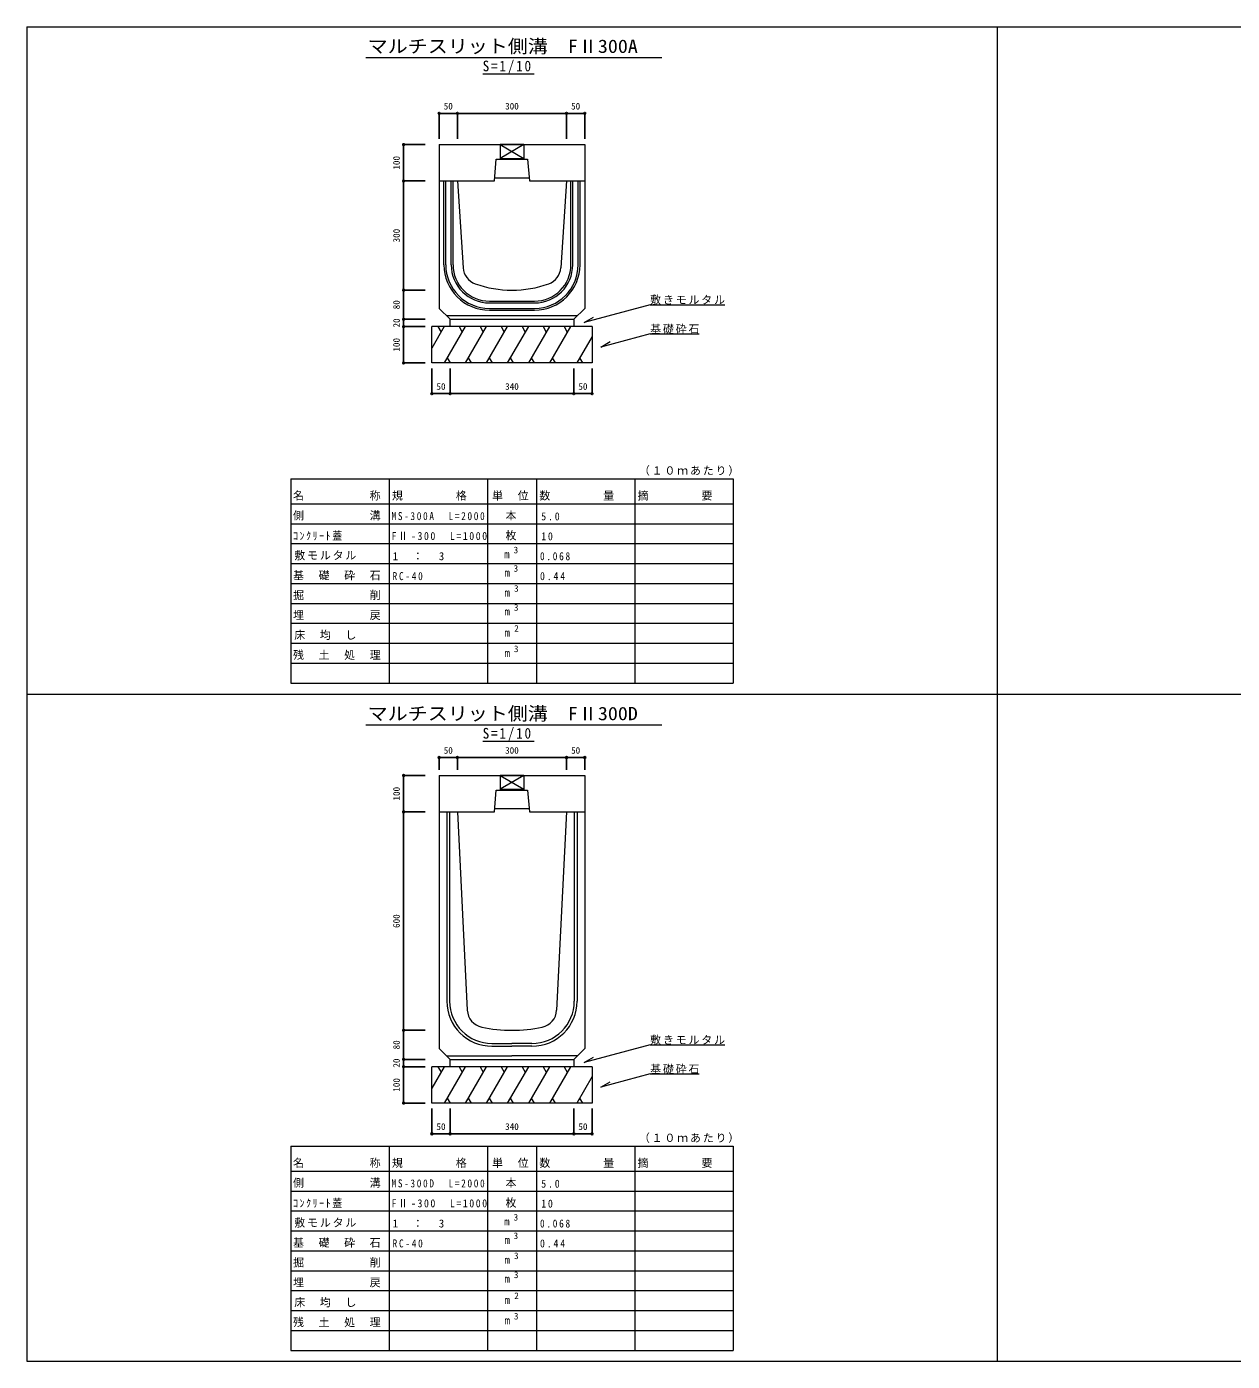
# Model space of a CAD drawing. Units: millimetres at full size, sheet at 1:10. Extents: x -3862 to 4138, y -1856 to 1811.
# Drawn here: x -3862 to -550, y -1856 to 1811 of the extents above; entities that cross this region are included whole.
import ezdxf
from ezdxf.enums import TextEntityAlignment as Align

# ---------------------------------------------------------------- set-up
doc = ezdxf.new("R2010")
doc.units = ezdxf.units.MM
doc.header["$LTSCALE"] = 10
doc.header["$PDMODE"] = 32
doc.header["$PDSIZE"] = 5
doc.layers.add('0-0_通り芯', color=7, linetype='Continuous', lineweight=18)
doc.layers.add('0-1_躯体', color=4, linetype='Continuous')
doc.styles.add('ＭＳ ゴシック', font='')
doc.styles.get('ＭＳ ゴシック').set_extended_font_data('MS Gothic')

msp = doc.modelspace()

# ---------------------------------------------------------------- linework, layer by layer
at = {"layer": '0-0_通り芯', "color": 2}
for p, q in [((-3862.05, 1810.74), (-1217.58, 1810.74)), ((-3862.05, 1810.74), (-3862.05, -1855.92)), ((-1217.58, 1810.74), (4137.95, 1810.74)), ((-3862.05, -1855.92), (4137.95, -1855.92))]:
    msp.add_line(p, q, dxfattribs=at)
at = {"layer": '0-0_通り芯', "color": 4}
for p, q in [((-1195.38, 1810.74), (-1195.38, -1855.92)), ((-3862.05, -22.59), (4137.95, -22.59))]:
    msp.add_line(p, q, dxfattribs=at)
at = {"layer": '0-0_通り芯'}
for p, q in [((-2930.54, 1725.74), (-2116.55, 1725.74)), ((-2609.15, 1681.02), (-2468.19, 1681.02)), ((-2148.94, 1046.62), (-2330.45, 997.99)), ((-2148.94, 1046.62), (-1943.94, 1046.62)), ((-2698.72, 986.84), (-2698.72, 1006.84)), ((-2358.72, 1006.84), (-2358.72, 986.84)), ((-2330.45, 997.99), (-2304.47, 1012.99)), ((-2714.67, 986.84), (-2748.72, 927.87)), ((-2748.72, 886.84), (-2748.72, 986.84)), ((-2308.72, 986.84), (-2748.72, 986.84)), ((-2731.97, 986.84), (-2723.32, 971.86)), ((-2656.93, 986.84), (-2714.67, 886.84)), ((-2674.23, 986.84), (-2665.58, 971.86)), ((-2599.2, 986.84), (-2656.93, 886.84)), ((-2616.5, 986.84), (-2607.85, 971.86)), ((-2541.46, 986.84), (-2599.2, 886.84)), ((-2558.76, 986.84), (-2550.11, 971.86)), ((-2483.73, 986.84), (-2541.46, 886.84)), ((-2501.03, 986.84), (-2492.38, 971.86)), ((-2425.99, 986.84), (-2483.73, 886.84)), ((-2443.29, 986.84), (-2434.64, 971.86)), ((-2368.26, 986.84), (-2425.99, 886.84)), ((-2385.56, 986.84), (-2376.91, 971.86)), ((-2308.72, 960), (-2350.95, 886.84)), ((-2308.72, 986.84), (-2308.72, 886.84)), ((-2148.94, 966.82), (-2013.94, 966.82)), ((-2308.72, 886.84), (-2748.72, 886.84)), ((-2706.75, 900.56), (-2698.83, 886.84)), ((-2649.01, 900.56), (-2641.09, 886.84)), ((-2591.28, 900.56), (-2583.36, 886.84)), ((-2533.54, 900.56), (-2525.62, 886.84)), ((-2475.81, 900.56), (-2467.89, 886.84)), ((-2418.07, 900.56), (-2410.15, 886.84)), ((-2343.03, 900.56), (-2335.11, 886.84)), ((-3136.22, 568.29), (-1921.22, 568.29)), ((-3136.22, 568.29), (-3136.22, 445.17)), ((-2866.22, 568.29), (-2866.22, 445.17)), ((-2596.22, 568.29), (-2596.22, 445.17)), ((-2461.22, 568.29), (-2461.22, 445.17)), ((-2191.22, 568.29), (-2191.22, 445.17)), ((-1921.22, 568.29), (-1921.22, 445.17)), ((-3136.22, 499.89), (-1921.22, 499.89)), ((-3136.22, 445.17), (-1921.22, 445.17)), ((-3136.22, 445.17), (-3136.22, 7.41)), ((-2866.22, 445.17), (-2866.22, 7.41)), ((-2596.22, 445.17), (-2596.22, 7.41)), ((-2461.22, 445.17), (-2461.22, 7.41)), ((-2191.22, 445.17), (-2191.22, 7.41)), ((-1921.22, 445.17), (-1921.22, 7.41)), ((-3136.22, 390.45), (-1921.22, 390.45)), ((-3136.22, 335.73), (-1921.22, 335.73)), ((-3136.22, 281.01), (-1921.22, 281.01)), ((-3136.22, 226.29), (-1921.22, 226.29)), ((-3136.22, 171.57), (-1921.22, 171.57)), ((-3136.22, 116.85), (-1921.22, 116.85)), ((-3136.22, 62.13), (-1921.22, 62.13)), ((-3136.22, 7.41), (-1921.22, 7.41)), ((-3050.72, 7.41), (-2141.72, 7.41)), ((-2930.54, -107.59), (-2116.55, -107.59)), ((-2609.15, -152.31), (-2468.19, -152.31)), ((-2148.94, -986.71), (-2330.45, -1035.35)), ((-2148.94, -986.71), (-1943.94, -986.71)), ((-2698.72, -1046.49), (-2698.72, -1026.49)), ((-2358.72, -1026.49), (-2358.72, -1046.49)), ((-2330.45, -1035.35), (-2304.47, -1020.35)), ((-2714.67, -1046.49), (-2748.72, -1105.47)), ((-2748.72, -1146.49), (-2748.72, -1046.49)), ((-2308.72, -1046.49), (-2748.72, -1046.49)), ((-2731.97, -1046.49), (-2723.32, -1061.48)), ((-2656.93, -1046.49), (-2714.67, -1146.49)), ((-2674.23, -1046.49), (-2665.58, -1061.48)), ((-2599.2, -1046.49), (-2656.93, -1146.49)), ((-2616.5, -1046.49), (-2607.85, -1061.48)), ((-2541.46, -1046.49), (-2599.2, -1146.49)), ((-2558.76, -1046.49), (-2550.11, -1061.48)), ((-2483.73, -1046.49), (-2541.46, -1146.49)), ((-2501.03, -1046.49), (-2492.38, -1061.48)), ((-2425.99, -1046.49), (-2483.73, -1146.49)), ((-2443.29, -1046.49), (-2434.64, -1061.48)), ((-2368.26, -1046.49), (-2425.99, -1146.49)), ((-2385.56, -1046.49), (-2376.91, -1061.48)), ((-2308.72, -1046.49), (-2308.72, -1146.49)), ((-2308.72, -1073.33), (-2350.95, -1146.49)), ((-2148.94, -1066.52), (-2013.94, -1066.52)), ((-2706.75, -1132.77), (-2698.83, -1146.49)), ((-2649.01, -1132.77), (-2641.09, -1146.49)), ((-2591.28, -1132.77), (-2583.36, -1146.49)), ((-2533.54, -1132.77), (-2525.62, -1146.49)), ((-2475.81, -1132.77), (-2467.89, -1146.49)), ((-2418.07, -1132.77), (-2410.15, -1146.49)), ((-2343.03, -1132.77), (-2335.11, -1146.49)), ((-2308.72, -1146.49), (-2748.72, -1146.49)), ((-3136.22, -1265.04), (-1921.22, -1265.04)), ((-3136.22, -1265.04), (-3136.22, -1388.16)), ((-2866.22, -1265.04), (-2866.22, -1388.16)), ((-2596.22, -1265.04), (-2596.22, -1388.16)), ((-2461.22, -1265.04), (-2461.22, -1388.16)), ((-2191.22, -1265.04), (-2191.22, -1388.16)), ((-1921.22, -1265.04), (-1921.22, -1388.16)), ((-3136.22, -1333.44), (-1921.22, -1333.44)), ((-3136.22, -1388.16), (-1921.22, -1388.16)), ((-3136.22, -1388.16), (-3136.22, -1825.92)), ((-2866.22, -1388.16), (-2866.22, -1825.92)), ((-2596.22, -1388.16), (-2596.22, -1825.92)), ((-2461.22, -1388.16), (-2461.22, -1825.92)), ((-2191.22, -1388.16), (-2191.22, -1825.92)), ((-1921.22, -1388.16), (-1921.22, -1825.92)), ((-3136.22, -1442.88), (-1921.22, -1442.88)), ((-3136.22, -1497.6), (-1921.22, -1497.6)), ((-3136.22, -1552.32), (-1921.22, -1552.32)), ((-3136.22, -1607.04), (-1921.22, -1607.04)), ((-3136.22, -1661.76), (-1921.22, -1661.76)), ((-3136.22, -1716.48), (-1921.22, -1716.48)), ((-3136.22, -1771.2), (-1921.22, -1771.2)), ((-3136.22, -1825.92), (-1921.22, -1825.92)), ((-3050.72, -1825.92), (-2141.72, -1825.92))]:
    msp.add_line(p, q, dxfattribs=at)
at = {"layer": '0-0_通り芯', "color": 3}
for p, q in [((-2728.72, 1486.84), (-2728.72, 1386.84)), ((-2728.72, 1486.84), (-2328.72, 1486.84)), ((-2496.22, 1486.84), (-2561.22, 1448.84)), ((-2561.22, 1486.84), (-2496.22, 1448.84)), ((-2561.22, 1486.84), (-2561.22, 1446.54)), ((-2496.22, 1486.84), (-2561.22, 1486.84)), ((-2496.22, 1486.84), (-2496.22, 1446.54)), ((-2328.72, 1486.84), (-2328.72, 1386.84)), ((-2576.72, 1386.84), (-2571.72, 1446.54)), ((-2571.72, 1446.54), (-2485.72, 1446.54)), ((-2561.22, 1448.84), (-2496.22, 1448.84)), ((-2485.72, 1446.54), (-2480.72, 1386.84)), ((-2575.97, 1395.84), (-2481.48, 1395.84)), ((-2728.72, 1386.84), (-2576.72, 1386.84)), ((-2715.72, 1156.84), (-2715.72, 1386.84)), ((-2710.72, 1156.84), (-2710.72, 1386.84)), ((-2695.72, 1156.84), (-2695.72, 1386.84)), ((-2690.72, 1156.84), (-2690.72, 1386.84)), ((-2678.72, 1386.84), (-2662.8, 1148.12)), ((-2480.72, 1386.84), (-2328.72, 1386.84)), ((-2378.72, 1386.84), (-2394.63, 1148.12)), ((-2366.72, 1156.84), (-2366.72, 1386.84)), ((-2361.72, 1156.84), (-2361.72, 1386.84)), ((-2346.72, 1156.84), (-2346.72, 1386.84)), ((-2341.72, 1156.84), (-2341.72, 1386.84)), ((-2328.72, 1386.84), (-2328.72, 1036.84)), ((-2590.72, 1056.84), (-2466.72, 1056.84)), ((-2590.72, 1051.84), (-2466.72, 1051.84)), ((-2590.72, 1036.84), (-2466.72, 1036.84)), ((-2590.72, 1031.84), (-2466.72, 1031.84)), ((-2358.72, 1006.84), (-2328.72, 1036.84)), ((-2708.72, 1016.84), (-2348.72, 1016.84)), ((-2698.72, 1006.84), (-2358.72, 1006.84)), ((-2728.72, -246.49), (-2728.72, -346.49)), ((-2728.72, -246.49), (-2328.72, -246.49)), ((-2496.22, -246.49), (-2561.22, -284.49)), ((-2561.22, -246.49), (-2496.22, -284.49)), ((-2561.22, -246.49), (-2561.22, -286.79)), ((-2496.22, -246.49), (-2561.22, -246.49)), ((-2496.22, -246.49), (-2496.22, -286.79)), ((-2328.72, -246.49), (-2328.72, -346.49)), ((-2576.72, -346.49), (-2571.72, -286.79)), ((-2571.72, -286.79), (-2485.72, -286.79)), ((-2561.22, -284.49), (-2496.22, -284.49)), ((-2485.72, -286.79), (-2480.72, -346.49)), ((-2728.72, -346.49), (-2728.72, -996.49)), ((-2728.72, -346.49), (-2678.72, -346.49)), ((-2728.72, -346.49), (-2576.72, -346.49)), ((-2707.52, -346.49), (-2707.52, -866.49)), ((-2699.92, -346.49), (-2699.92, -866.49)), ((-2678.72, -346.49), (-2651.48, -891.33)), ((-2575.97, -337.49), (-2481.48, -337.49)), ((-2480.72, -346.49), (-2328.72, -346.49)), ((-2378.72, -346.49), (-2405.96, -891.33)), ((-2378.72, -346.49), (-2328.72, -346.49)), ((-2357.52, -346.49), (-2357.52, -866.49)), ((-2349.92, -346.49), (-2349.92, -866.49)), ((-2328.72, -346.49), (-2328.72, -996.49)), ((-2583.72, -982.69), (-2528.72, -982.69)), ((-2473.72, -982.69), (-2528.72, -982.69)), ((-2728.72, -996.49), (-2698.72, -1026.49)), ((-2708.72, -1016.49), (-2528.72, -1016.49)), ((-2698.72, -1026.49), (-2358.72, -1026.49)), ((-2583.72, -990.29), (-2528.72, -990.29)), ((-2473.72, -990.29), (-2528.72, -990.29)), ((-2348.72, -1016.49), (-2528.72, -1016.49)), ((-2358.72, -1026.49), (-2328.72, -996.49))]:
    msp.add_line(p, q, dxfattribs=at)
msp.add_lwpolyline([(-2728.72, 1386.84), (-2728.72, 1036.84), (-2698.72, 1006.84)], dxfattribs=at)
at = {"layer": '0-0_通り芯'}
for points in [[(-2148.94, 966.82), (-2284.83, 930.41), (-2258.85, 945.41)], [(-2148.94, -1066.52), (-2284.83, -1102.93), (-2258.85, -1087.93)]]:
    msp.add_lwpolyline(points, dxfattribs=at)
at = {"layer": '0-0_通り芯', "color": 3}
for centre, radius, start, end in [((-2590.72, 1156.84), 125, 180, 270), ((-2590.72, 1156.84), 120, 180, 270), ((-2590.72, 1156.84), 105, 180, 270), ((-2590.72, 1156.84), 100, 180, 270), ((-2612.91, 1151.45), 50, 183.81407, 250.31894), ((-2466.72, 1156.84), 100, 270, 0), ((-2466.72, 1156.84), 105, 270, 0), ((-2466.72, 1156.84), 120, 270, 0), ((-2466.72, 1156.84), 125, 270, 0), ((-2444.52, 1151.45), 50, 289.68105, 356.18591), ((-2528.72, 1386.84), 300, 250.31894, 289.68105), ((-2583.72, -866.49), 123.8, 180, 270), ((-2583.72, -866.49), 116.2, 180, 270), ((-2473.72, -866.49), 123.8, 270, 0), ((-2473.72, -866.49), 116.2, 270, 0), ((-2601.54, -888.83), 50, 182.86, 257.99), ((-2455.9, -888.83), 50, 282.01, 357.14), ((-2528.72, -546.49), 400, 257.99, 282.01)]:
    msp.add_arc(centre, radius, start, end, dxfattribs=at)
at = {"layer": '0-1_躯体', "color": 7}
for p, q in [((-2728.72, 1572.68), (-2678.72, 1572.68)), ((-2678.72, 1572.68), (-2378.72, 1572.68)), ((-2378.72, 1572.68), (-2328.72, 1572.68)), ((-2826.36, 1386.84), (-2826.36, 1486.84)), ((-2826.36, 1086.84), (-2826.36, 1386.84)), ((-2826.36, 1006.84), (-2826.36, 1086.84)), ((-2826.36, 986.84), (-2826.36, 1006.84)), ((-2826.36, 886.84), (-2826.36, 986.84)), ((-2748.72, 802.56), (-2698.72, 802.56)), ((-2698.72, 802.56), (-2358.72, 802.56)), ((-2358.72, 802.56), (-2308.72, 802.56)), ((-2728.72, -197.21), (-2678.72, -197.21)), ((-2678.72, -197.21), (-2378.72, -197.21)), ((-2378.72, -197.21), (-2328.72, -197.21)), ((-2826.36, -346.49), (-2826.36, -246.49)), ((-2826.36, -946.49), (-2826.36, -346.49)), ((-2826.36, -1026.49), (-2826.36, -946.49)), ((-2826.36, -1046.49), (-2826.36, -1026.49)), ((-2826.36, -1146.49), (-2826.36, -1046.49)), ((-2748.72, -1230.77), (-2698.72, -1230.77)), ((-2698.72, -1230.77), (-2358.72, -1230.77)), ((-2358.72, -1230.77), (-2308.72, -1230.77))]:
    msp.add_line(p, q, dxfattribs=at)
at = {"layer": '0-1_躯体'}
for p, q in [((-2728.72, 1572.68), (-2728.72, 1503.03)), ((-2678.72, 1572.68), (-2678.72, 1503.03)), ((-2378.72, 1572.68), (-2378.72, 1503.03)), ((-2328.72, 1572.68), (-2328.72, 1503.03)), ((-2826.36, 1486.84), (-2767.46, 1486.84)), ((-2826.36, 1386.84), (-2767.46, 1386.84)), ((-2826.36, 1386.84), (-2767.46, 1386.84)), ((-2826.36, 1086.84), (-2767.46, 1086.84)), ((-2826.36, 1006.84), (-2767.46, 1006.84)), ((-2826.36, 1006.84), (-2767.46, 1006.84)), ((-2826.36, 986.84), (-2767.46, 986.84)), ((-2826.36, 886.84), (-2767.46, 886.84)), ((-2748.72, 802.56), (-2748.72, 871.79)), ((-2698.72, 802.56), (-2698.72, 871.79)), ((-2358.72, 802.56), (-2358.72, 871.79)), ((-2308.72, 802.56), (-2308.72, 871.79)), ((-2728.72, -197.21), (-2728.72, -231.2)), ((-2678.72, -197.21), (-2678.72, -231.2)), ((-2378.72, -197.21), (-2378.72, -231.2)), ((-2328.72, -197.21), (-2328.72, -231.2)), ((-2826.36, -246.49), (-2767.46, -246.49)), ((-2826.36, -346.49), (-2767.46, -346.49)), ((-2826.36, -346.49), (-2767.46, -346.49)), ((-2826.36, -946.49), (-2767.46, -946.49)), ((-2826.36, -946.49), (-2767.46, -946.49)), ((-2826.36, -1026.49), (-2767.46, -1026.49)), ((-2826.36, -1026.49), (-2767.46, -1026.49)), ((-2826.36, -1026.49), (-2767.46, -1026.49)), ((-2826.36, -1046.49), (-2767.46, -1046.49)), ((-2826.36, -1146.49), (-2767.46, -1146.49)), ((-2748.72, -1230.77), (-2748.72, -1161.54)), ((-2698.72, -1230.77), (-2698.72, -1161.54)), ((-2358.72, -1230.77), (-2358.72, -1161.54)), ((-2308.72, -1230.77), (-2308.72, -1161.54))]:
    msp.add_line(p, q, dxfattribs=at)
for p in [(-2728.72, 1572.68), (-2678.72, 1572.68), (-2378.72, 1572.68), (-2328.72, 1572.68), (-2826.36, 1486.84), (-2826.36, 1386.84), (-2826.36, 1086.84), (-2826.36, 1006.84), (-2826.36, 986.84), (-2826.36, 886.84), (-2748.72, 802.56), (-2698.72, 802.56), (-2358.72, 802.56), (-2308.72, 802.56), (-2728.72, -197.21), (-2678.72, -197.21), (-2378.72, -197.21), (-2328.72, -197.21), (-2826.36, -246.49), (-2826.36, -346.49), (-2826.36, -946.49), (-2826.36, -1026.49), (-2826.36, -1046.49), (-2826.36, -1146.49), (-2748.72, -1230.77), (-2698.72, -1230.77), (-2358.72, -1230.77), (-2308.72, -1230.77)]:
    msp.add_point(p, dxfattribs=at)

# ---------------------------------------------------------------- texts
at = {"layer": '0-0_通り芯', "color": 3, "style": 'ＭＳ ゴシック', "width": 1.1}
for s, p in [('マルチスリット側溝\u3000FⅡ300A', (-2925.14, 1727.77)), ('マルチスリット側溝\u3000FⅡ300D', (-2925.14, -105.57))]:
    msp.add_text(s, height=36.66, dxfattribs=at).set_placement(p, align=Align.BOTTOM_LEFT)
at = {"layer": '0-0_通り芯', "style": 'ＭＳ ゴシック'}
for p in [(-2550.29, 343.99), (-2549.39, 293.37), (-2549.39, 238.65), (-2549.39, 186.67), (-2549.3, 128.53), (-2549.12, 72.44), (-2550.29, -1489.35), (-2549.39, -1539.96), (-2549.39, -1594.68), (-2549.39, -1646.67), (-2549.3, -1704.81), (-2549.12, -1760.9)]:
    msp.add_text('m', height=21.99, dxfattribs=at).set_placement(p, align=Align.BOTTOM_LEFT)
at = {"layer": '0-0_通り芯', "color": 4, "style": 'ＭＳ ゴシック'}
for s, p in [('3', (-2524.19, 358.35)), ('3', (-2524.19, 307.73)), ('3', (-2523.02, 252.67)), ('3', (-2523.29, 200.41)), ('2', (-2522.39, 142.89)), ('3', (-2523.29, 86.8)), ('3', (-2524.19, -1474.98)), ('3', (-2524.19, -1525.6)), ('3', (-2523.02, -1580.66)), ('3', (-2523.29, -1632.92)), ('2', (-2522.39, -1690.44)), ('3', (-2523.29, -1746.53))]:
    msp.add_text(s, height=18.33, dxfattribs=at).set_placement(p, align=Align.BOTTOM_LEFT)
at = {"layer": '0-0_通り芯', "attachment_point": 7, "style": 'ＭＳ ゴシック'}
for s, insert, char_height in [('\\T1.28;\\W0.9;S=1/10', (-2609.15, 1681.02), 29.33), ('\\T1.17;敷きモルタル', (-2148.94, 1046.62), 21.99), ('\\T1.17;基礎砕石', (-2148.94, 966.82), 21.99), ('\\T1.17;（１０ｍあたり）', (-2179.96, 577.23), 21.99), ('\\T1.17;名\u3000\u3000\u3000\u3000\u3000称', (-3130.22, 508.83), 21.99), ('\\T1.17;規\u3000\u3000\u3000\u3000格', (-2858.47, 508.83), 21.99), ('\\T1.17;単\u3000位', (-2583.22, 508.83), 21.99), ('\\T1.17;数\u3000\u3000\u3000\u3000量', (-2453.47, 508.83), 21.99), ('\\T1.17;摘\u3000\u3000\u3000\u3000要', (-2183.47, 508.83), 21.99), ('\\T1.17;側\u3000\u3000\u3000\u3000\u3000溝', (-3130.22, 454.11), 21.99), ('\\T1.36;\\W0.85;MS-300A\u3000L=2000', (-2859.47, 454.9), 21.99), ('\\T1.17;\u3000本', (-2581.47, 454.11), 21.99), ('\\T1.38;\\W0.9;5.0', (-2448.22, 454.11), 21.99), ('\\T1.33;\\W0.9;ｺﾝｸﾘｰﾄ蓋', (-3130.22, 399.39), 21.99), ('\\T1.32;\\W0.9;FⅡ-300\u3000L=1000', (-2859.47, 400.18), 21.99), ('\\T1.17;\u3000枚', (-2581.47, 399.39), 21.99), ('\\T1.36;\\W0.9;10', (-2448.22, 399.39), 21.99), ('\\T1.17;敷モルタル', (-3126.72, 344.67), 21.99), ('\\T1.21;1\u3000：\u30003', (-2856.72, 344.67), 21.99), ('\\T1.38;\\W0.85;0.068', (-2451.72, 344.67), 21.99), ('\\T1.17;基\u3000礎\u3000砕\u3000石', (-3130.22, 289.95), 21.99), ('\\T1.38;\\W0.85;RC-40', (-2856.72, 289.95), 21.99), ('\\T1.38;\\W0.9;0.44', (-2451.72, 289.95), 21.99), ('\\T1.17;掘\u3000\u3000\u3000\u3000\u3000削', (-3130.22, 235.23), 21.99), ('\\T1.17;埋\u3000\u3000\u3000\u3000\u3000戻', (-3130.22, 180.51), 21.99), ('\\T1.17;床\u3000均\u3000し', (-3126.72, 125.79), 21.99), ('\\T1.17;残\u3000土\u3000処\u3000理', (-3130.22, 71.07), 21.99), ('\\T1.28;\\W0.9;S=1/10', (-2609.15, -152.31), 29.33), ('\\T1.17;敷きモルタル', (-2148.94, -986.71), 21.99), ('\\T1.17;基礎砕石', (-2148.94, -1066.52), 21.99), ('\\T1.17;（１０ｍあたり）', (-2179.96, -1256.1), 21.99), ('\\T1.17;名\u3000\u3000\u3000\u3000\u3000称', (-3130.22, -1324.5), 21.99), ('\\T1.17;規\u3000\u3000\u3000\u3000格', (-2858.47, -1324.5), 21.99), ('\\T1.17;単\u3000位', (-2583.22, -1324.5), 21.99), ('\\T1.17;数\u3000\u3000\u3000\u3000量', (-2453.47, -1324.5), 21.99), ('\\T1.17;摘\u3000\u3000\u3000\u3000要', (-2183.47, -1324.5), 21.99), ('\\T1.17;側\u3000\u3000\u3000\u3000\u3000溝', (-3130.22, -1379.22), 21.99), ('\\T1.36;\\W0.85;MS-300D\u3000L=2000', (-2859.47, -1378.43), 21.99), ('\\T1.17;\u3000本', (-2581.47, -1379.22), 21.99), ('\\T1.38;\\W0.9;5.0', (-2448.22, -1379.22), 21.99), ('\\T1.33;\\W0.9;ｺﾝｸﾘｰﾄ蓋', (-3130.22, -1433.94), 21.99), ('\\T1.32;\\W0.9;FⅡ-300\u3000L=1000', (-2859.47, -1433.15), 21.99), ('\\T1.17;\u3000枚', (-2581.47, -1433.94), 21.99), ('\\T1.36;\\W0.9;10', (-2448.22, -1433.94), 21.99), ('\\T1.17;敷モルタル', (-3126.72, -1488.66), 21.99), ('\\T1.21;1\u3000：\u30003', (-2856.72, -1488.66), 21.99), ('\\T1.38;\\W0.85;0.068', (-2451.72, -1488.66), 21.99), ('\\T1.17;基\u3000礎\u3000砕\u3000石', (-3130.22, -1543.38), 21.99), ('\\T1.38;\\W0.85;RC-40', (-2856.72, -1543.38), 21.99), ('\\T1.38;\\W0.9;0.44', (-2451.72, -1543.38), 21.99), ('\\T1.17;掘\u3000\u3000\u3000\u3000\u3000削', (-3130.22, -1598.1), 21.99), ('\\T1.17;埋\u3000\u3000\u3000\u3000\u3000戻', (-3130.22, -1652.82), 21.99), ('\\T1.17;床\u3000均\u3000し', (-3126.72, -1707.54), 21.99), ('\\T1.17;残\u3000土\u3000処\u3000理', (-3130.22, -1762.26), 21.99)]:
    msp.add_mtext(s, dxfattribs=dict(at, insert=insert, char_height=char_height))
at = {"layer": '0-1_躯体', "style": 'ＭＳ ゴシック'}
for s, p in [('50', (-2716.22, 1577.68)), ('300', (-2547.47, 1577.68)), ('50', (-2366.22, 1577.68)), ('50', (-2736.22, 807.56)), ('340', (-2547.47, 807.56)), ('50', (-2346.22, 807.56)), ('50', (-2716.22, -192.21)), ('300', (-2547.47, -192.21)), ('50', (-2366.22, -192.21)), ('50', (-2736.22, -1225.77)), ('340', (-2547.47, -1225.77)), ('50', (-2346.22, -1225.77))]:
    msp.add_text(s, height=18.33, dxfattribs=at).set_placement(p, align=Align.BOTTOM_LEFT)
for s, p in [('100', (-2831.36, 1418.09)), ('300', (-2831.36, 1218.09)), ('80', (-2831.36, 1034.34)), ('20', (-2831.36, 984.34)), ('100', (-2831.36, 918.09)), ('100', (-2831.36, -315.24)), ('600', (-2831.36, -665.24)), ('80', (-2831.36, -998.99)), ('20', (-2831.36, -1048.99)), ('100', (-2831.36, -1115.24))]:
    msp.add_text(s, height=18.33, rotation=90, dxfattribs=at).set_placement(p, align=Align.BOTTOM_LEFT)

doc.saveas('drawing.dxf')
